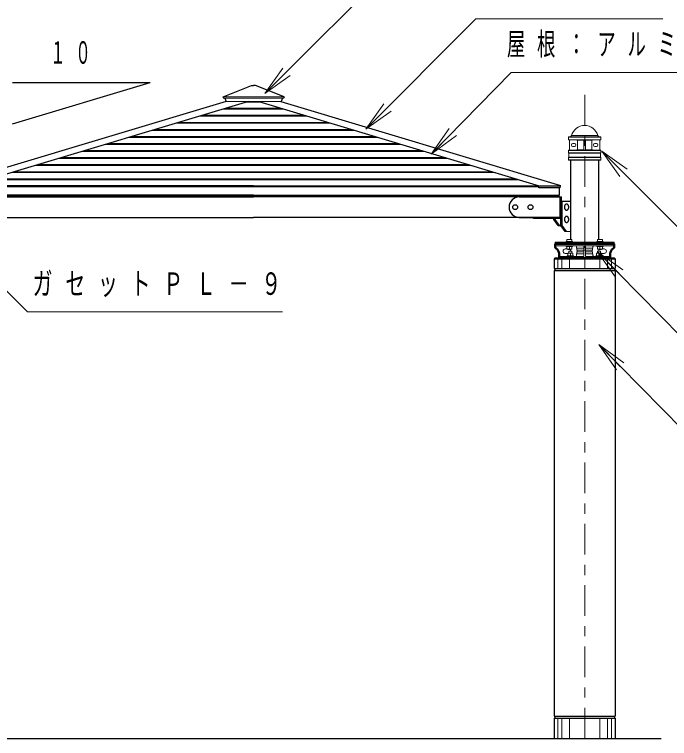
# Model space of a CAD drawing. Units: millimetres on the paper, scale 1:50. Extents: x -365 to 10, y -38 to 257.
# Drawn here: x -250.7 to -186.6, y 59 to 129.9 of the extents above; entities that cross this region are included whole.
import ezdxf

# ---------------------------------------------------------------- set-up
doc = ezdxf.new("R2010")
doc.units = ezdxf.units.MM
doc.linetypes.add('USER2', pattern=[6, 3, -1, 1, -1])
doc.layers.add('LY_1', color=7, linetype='Continuous', lineweight=13)
doc.styles.add('ＭＳ ゴシック', font='')
doc.styles.get('ＭＳ ゴシック').set_extended_font_data('MS Gothic')

msp = doc.modelspace()

# ---------------------------------------------------------------- linework, layer by layer
at = {"layer": 'LY_1'}
for p, q in [((-226.191, 122.131), (-224.423, 124.606)), ((-226.191, 122.131), (-224.07, 124.252)), ((-223.716, 123.899), (-226.191, 122.131)), ((-216.317, 118.659), (-214.549, 121.133)), ((-216.317, 118.659), (-214.196, 120.78)), ((-213.842, 120.426), (-216.317, 118.659)), ((-209.904, 116.22), (-208.164, 118.715)), ((-209.904, 116.22), (-207.806, 118.365)), ((-207.449, 118.015), (-209.904, 116.22)), ((-196.471, 117.882), (-196.451, 117.902)), ((-196.471, 117.882), (-193.311, 117.882)), ((-196.471, 117.882), (-196.471, 117.622)), ((-196.471, 117.622), (-196.451, 117.602)), ((-196.471, 117.622), (-193.311, 117.622)), ((-196.451, 117.902), (-193.331, 117.902)), ((-196.289, 117.902), (-196.171, 118.02)), ((-196.171, 118.02), (-193.611, 118.02)), ((-193.493, 117.902), (-193.611, 118.02)), ((-193.331, 117.902), (-193.311, 117.882)), ((-193.331, 117.602), (-193.311, 117.622)), ((-193.311, 117.882), (-193.311, 117.622)), ((-196.451, 117.602), (-193.331, 117.602)), ((-196.451, 117.602), (-195.629, 117.566)), ((-196.391, 117.597), (-196.391, 116.606)), ((-196.041, 117.252), (-195.901, 117.252)), ((-196.041, 116.952), (-195.901, 116.952)), ((-195.591, 117.564), (-194.961, 117.564)), ((-195.591, 117.526), (-195.591, 116.677)), ((-194.961, 117.562), (-194.961, 116.642)), ((-194.191, 117.564), (-194.821, 117.564)), ((-194.821, 117.562), (-194.821, 116.642)), ((-194.191, 117.526), (-194.191, 116.677)), ((-193.331, 117.602), (-194.153, 117.566)), ((-193.741, 117.252), (-193.881, 117.252)), ((-193.741, 116.952), (-193.881, 116.952)), ((-193.391, 117.597), (-193.391, 116.606)), ((-196.431, 116.602), (-196.471, 116.562)), ((-196.471, 116.562), (-196.471, 116.322)), ((-196.471, 116.562), (-193.311, 116.562)), ((-196.471, 116.322), (-196.451, 116.302)), ((-196.471, 116.322), (-193.311, 116.322)), ((-196.451, 116.302), (-196.451, 115.902)), ((-196.451, 116.302), (-193.331, 116.302)), ((-196.431, 116.602), (-195.629, 116.637)), ((-196.431, 116.602), (-193.351, 116.602)), ((-195.591, 116.638), (-194.961, 116.638)), ((-194.191, 116.638), (-194.821, 116.638)), ((-193.351, 116.602), (-194.153, 116.637)), ((-193.351, 116.602), (-193.311, 116.562)), ((-193.311, 116.322), (-193.331, 116.302)), ((-193.331, 116.302), (-193.331, 115.902)), ((-193.311, 116.562), (-193.311, 116.322)), ((-191.455, 114.027), (-193.222, 116.502)), ((-193.222, 116.502), (-190.747, 114.734)), ((-193.222, 116.502), (-191.101, 114.381)), ((-196.451, 115.902), (-196.471, 115.882)), ((-196.471, 115.882), (-196.471, 115.642)), ((-196.471, 115.882), (-193.311, 115.882)), ((-196.471, 115.642), (-196.431, 115.602)), ((-196.471, 115.642), (-193.311, 115.642)), ((-196.451, 115.902), (-193.331, 115.902)), ((-196.431, 115.602), (-193.351, 115.602)), ((-193.311, 115.642), (-193.351, 115.602)), ((-193.331, 115.902), (-193.311, 115.882)), ((-193.311, 115.882), (-193.311, 115.642)), ((-196.788, 108.62), (-196.289, 108.62)), ((-196.151, 107.864), (-196.631, 107.864)), ((-196.631, 107.864), (-196.631, 107.664)), ((-196.151, 107.864), (-196.151, 107.664)), ((-193.631, 107.864), (-193.631, 107.664)), ((-193.151, 107.864), (-193.631, 107.864)), ((-193.151, 107.864), (-193.151, 107.664)), ((-191.991, 107.6), (-197.791, 107.6)), ((-197.791, 107.6), (-197.791, 107.419)), ((-197.791, 107.239), (-194.981, 107.239)), ((-196.691, 107.664), (-196.691, 107.6)), ((-196.091, 107.664), (-196.691, 107.664)), ((-196.691, 107.175), (-196.691, 107.239)), ((-196.691, 107.175), (-196.091, 107.175)), ((-196.631, 106.915), (-196.631, 107.175)), ((-196.391, 106.915), (-196.391, 107.175)), ((-196.151, 106.915), (-196.151, 107.175)), ((-196.091, 107.664), (-196.091, 107.6)), ((-196.091, 107.175), (-196.091, 107.239)), ((-195.691, 107.139), (-195.691, 107.019)), ((-195.651, 106.999), (-195.691, 107.019)), ((-194.981, 106.999), (-195.651, 106.999)), ((-195.651, 106.999), (-195.651, 106.819)), ((-194.981, 107.239), (-194.981, 106.199)), ((-194.801, 107.239), (-194.801, 106.199)), ((-191.991, 107.239), (-194.801, 107.239)), ((-194.801, 106.999), (-194.131, 106.999)), ((-194.131, 106.999), (-194.091, 107.019)), ((-194.131, 106.999), (-194.131, 106.819)), ((-194.091, 107.139), (-194.091, 107.019)), ((-193.691, 107.664), (-193.691, 107.6)), ((-193.091, 107.664), (-193.691, 107.664)), ((-193.691, 107.175), (-193.691, 107.239)), ((-193.091, 107.175), (-193.691, 107.175)), ((-193.631, 106.915), (-193.631, 107.175)), ((-193.391, 106.915), (-193.391, 107.175)), ((-193.151, 106.915), (-193.151, 107.175)), ((-193.091, 107.664), (-193.091, 107.6)), ((-193.091, 107.175), (-193.091, 107.239)), ((-191.991, 107.6), (-191.991, 107.419)), ((-196.791, 106.939), (-196.631, 106.939)), ((-196.791, 106.499), (-196.531, 106.499)), ((-196.631, 106.915), (-196.151, 106.915)), ((-196.551, 106.863), (-196.551, 106.915)), ((-196.551, 106.863), (-196.231, 106.863)), ((-196.531, 106.523), (-196.051, 106.523)), ((-196.531, 106.523), (-196.531, 106.263)), ((-196.131, 106.719), (-196.451, 106.719)), ((-196.451, 106.719), (-196.451, 106.523)), ((-196.291, 106.523), (-196.291, 106.263)), ((-196.231, 106.863), (-196.231, 106.915)), ((-196.131, 106.719), (-196.131, 106.523)), ((-196.051, 106.523), (-196.051, 106.263)), ((-195.691, 106.419), (-195.651, 106.439)), ((-195.691, 106.419), (-195.691, 106.299)), ((-195.611, 106.799), (-195.651, 106.819)), ((-195.651, 106.619), (-195.611, 106.639)), ((-195.651, 106.619), (-195.651, 106.439)), ((-194.981, 106.439), (-195.651, 106.439)), ((-194.981, 106.799), (-195.611, 106.799)), ((-195.611, 106.799), (-195.611, 106.639)), ((-194.981, 106.639), (-195.611, 106.639)), ((-194.841, 106.799), (-194.941, 106.799)), ((-194.801, 106.799), (-194.171, 106.799)), ((-194.801, 106.639), (-194.171, 106.639)), ((-194.801, 106.439), (-194.131, 106.439)), ((-194.171, 106.799), (-194.131, 106.819)), ((-194.171, 106.799), (-194.171, 106.639)), ((-194.131, 106.619), (-194.171, 106.639)), ((-194.131, 106.619), (-194.131, 106.439)), ((-194.091, 106.419), (-194.131, 106.439)), ((-194.091, 106.419), (-194.091, 106.299)), ((-193.251, 106.523), (-193.731, 106.523)), ((-193.731, 106.523), (-193.731, 106.263)), ((-193.651, 106.719), (-193.651, 106.523)), ((-193.331, 106.719), (-193.651, 106.719)), ((-193.151, 106.915), (-193.631, 106.915)), ((-191.88, 104.172), (-193.627, 106.661)), ((-193.627, 106.661), (-191.167, 104.873)), ((-193.627, 106.661), (-191.523, 104.522)), ((-193.551, 106.863), (-193.551, 106.915)), ((-193.231, 106.863), (-193.551, 106.863)), ((-193.491, 106.523), (-193.491, 106.263)), ((-193.331, 106.719), (-193.331, 106.523)), ((-193.251, 106.523), (-193.251, 106.263)), ((-192.991, 106.499), (-193.251, 106.499)), ((-193.231, 106.863), (-193.231, 106.915)), ((-192.991, 106.939), (-193.151, 106.939)), ((-197.516, 105.92), (-197.516, 105.019)), ((-197.391, 106.199), (-194.981, 106.199)), ((-197.141, 105.92), (-197.141, 105.019)), ((-196.591, 106.263), (-195.991, 106.263)), ((-196.591, 106.263), (-196.591, 106.199)), ((-196.391, 105.92), (-196.391, 105.019)), ((-195.991, 106.263), (-195.991, 106.199)), ((-194.891, 105.92), (-194.891, 105.019)), ((-192.391, 106.199), (-194.801, 106.199)), ((-193.791, 106.263), (-193.791, 106.199)), ((-193.791, 106.263), (-193.191, 106.263)), ((-193.391, 105.92), (-193.391, 105.019)), ((-193.191, 106.263), (-193.191, 106.199)), ((-192.641, 105.92), (-192.641, 105.019)), ((-192.266, 105.92), (-192.266, 105.019)), ((-191.763, 95.083), (-193.51, 97.572)), ((-193.51, 97.572), (-191.05, 95.784)), ((-193.51, 97.572), (-191.406, 95.433)), ((-197.516, 61.02), (-197.516, 59.02)), ((-197.141, 61.02), (-197.141, 59.02)), ((-196.391, 61.02), (-196.391, 59.02)), ((-194.891, 61.02), (-194.891, 59.02)), ((-193.391, 61.02), (-193.391, 59.02)), ((-192.641, 61.02), (-192.641, 59.02)), ((-192.266, 61.02), (-192.266, 59.02))]:
    msp.add_line(p, q, dxfattribs=at)
at = {"layer": 'LY_1', "lineweight": 25}
for p, q in [((-250.898, 123.218), (-237.418, 123.218)), ((-250.898, 119.173), (-237.418, 123.217)), ((-196.289, 115.602), (-196.289, 107.864)), ((-193.493, 107.864), (-193.493, 115.602)), ((-197.351, 112.189), (-197.351, 112.901)), ((-227.291, 112.189), (-257.231, 112.189)), ((-227.291, 112.189), (-197.351, 112.189)), ((-197.213, 109.22), (-197.213, 111.62)), ((-197.086, 109.22), (-197.086, 111.62)), ((-197.906, 109.82), (-197.906, 110.02)), ((-197.779, 109.82), (-197.779, 110.02)), ((-197.906, 109.82), (-197.779, 109.82)), ((-197.481, 109.22), (-197.906, 109.82)), ((-197.354, 109.22), (-197.779, 109.82)), ((-197.481, 109.22), (-197.086, 109.22)), ((-196.788, 108.62), (-197.213, 109.22)), ((-196.661, 108.62), (-197.086, 109.22)), ((-330.409, 59.02), (-187.398, 59.02))]:
    msp.add_line(p, q, dxfattribs=at)
at = {"layer": 'LY_1', "color": 2, "lineweight": 25}
for p, q in [((-230.272, 121.812), (-227.489, 122.919)), ((-227.489, 122.919), (-227.291, 122.919)), ((-227.092, 122.919), (-227.291, 122.919)), ((-224.309, 121.812), (-227.092, 122.919)), ((-230.283, 121.786), (-230.254, 121.712)), ((-230.12, 121.699), (-229.984, 121.359)), ((-224.462, 121.699), (-224.597, 121.359)), ((-224.298, 121.786), (-224.328, 121.712)), ((-197.291, 111.62), (-196.289, 111.62))]:
    msp.add_line(p, q, dxfattribs=at)
at = {"layer": 'LY_1', "linetype": 'USER2'}
msp.add_line((-194.891, 59.02), (-194.891, 122.244), dxfattribs=at)
at = {"layer": 'LY_1', "color": 131, "lineweight": 25}
for p, q in [((-229.962, 121.346), (-257.315, 113.14)), ((-227.796, 121.346), (-255.252, 113.109)), ((-226.785, 121.346), (-199.33, 113.109)), ((-224.62, 121.346), (-197.267, 113.14)), ((-199.392, 112.901), (-199.33, 113.109)), ((-197.305, 112.901), (-199.392, 112.901)), ((-197.305, 112.901), (-197.245, 113.1)), ((-257.211, 112.02), (-227.291, 112.02)), ((-227.291, 112.084), (-257.191, 112.084)), ((-227.291, 112.084), (-197.391, 112.084)), ((-197.371, 112.02), (-227.291, 112.02)), ((-198.327, 112.189), (-198.327, 112.14)), ((-197.471, 112.02), (-198.311, 112.02)), ((-198.271, 112.02), (-197.391, 112.02)), ((-197.391, 112.02), (-197.391, 112.084)), ((-197.291, 110.1), (-197.291, 111.94)), ((-197.291, 110.02), (-197.291, 111.62)), ((-257.211, 110.02), (-227.291, 110.02)), ((-197.371, 110.02), (-227.291, 110.02)), ((-197.906, 110.02), (-197.291, 110.02))]:
    msp.add_line(p, q, dxfattribs=at)
at = {"layer": 'LY_1', "color": 2}
for p, q in [((-230.281, 121.805), (-227.291, 121.805)), ((-230.235, 121.699), (-227.291, 121.699)), ((-229.966, 121.346), (-227.291, 121.346)), ((-224.3, 121.805), (-227.291, 121.805)), ((-224.346, 121.699), (-227.291, 121.699)), ((-224.616, 121.346), (-227.291, 121.346))]:
    msp.add_line(p, q, dxfattribs=at)
at = {"layer": 'LY_1', "color": 12}
for p, q in [((-227.981, 121.291), (-227.291, 121.291)), ((-226.601, 121.291), (-227.291, 121.291)), ((-230.279, 120.601), (-227.291, 120.601)), ((-229.965, 120.695), (-227.291, 120.695)), ((-224.617, 120.695), (-227.291, 120.695)), ((-224.302, 120.601), (-227.291, 120.601)), ((-232.578, 119.911), (-227.291, 119.911)), ((-232.264, 120.006), (-227.291, 120.006)), ((-222.318, 120.006), (-227.291, 120.006)), ((-222.003, 119.911), (-227.291, 119.911)), ((-234.877, 119.222), (-227.291, 119.222)), ((-234.563, 119.316), (-227.291, 119.316)), ((-220.019, 119.316), (-227.291, 119.316)), ((-219.705, 119.222), (-227.291, 119.222)), ((-237.176, 118.532), (-227.291, 118.532)), ((-236.861, 118.626), (-227.291, 118.626)), ((-217.72, 118.626), (-227.291, 118.626)), ((-217.406, 118.532), (-227.291, 118.532)), ((-239.475, 117.843), (-227.291, 117.843)), ((-239.16, 117.937), (-227.291, 117.937)), ((-215.421, 117.937), (-227.291, 117.937)), ((-215.107, 117.843), (-227.291, 117.843)), ((-241.773, 117.153), (-227.291, 117.153)), ((-241.459, 117.247), (-227.291, 117.247)), ((-213.123, 117.247), (-227.291, 117.247)), ((-212.808, 117.153), (-227.291, 117.153)), ((-244.072, 116.463), (-227.291, 116.463)), ((-243.758, 116.558), (-227.291, 116.558)), ((-210.824, 116.558), (-227.291, 116.558)), ((-210.509, 116.463), (-227.291, 116.463)), ((-246.371, 115.774), (-227.291, 115.774)), ((-246.057, 115.868), (-227.291, 115.868)), ((-208.525, 115.868), (-227.291, 115.868)), ((-208.211, 115.774), (-227.291, 115.774)), ((-248.67, 115.084), (-227.291, 115.084)), ((-248.355, 115.178), (-227.291, 115.178)), ((-206.226, 115.178), (-227.291, 115.178)), ((-205.912, 115.084), (-227.291, 115.084)), ((-250.968, 114.394), (-227.291, 114.394)), ((-250.654, 114.489), (-227.291, 114.489)), ((-203.927, 114.489), (-227.291, 114.489)), ((-203.613, 114.394), (-227.291, 114.394)), ((-253.267, 113.705), (-227.291, 113.705)), ((-252.953, 113.799), (-227.291, 113.799)), ((-201.629, 113.799), (-227.291, 113.799)), ((-201.314, 113.705), (-227.291, 113.705))]:
    msp.add_line(p, q, dxfattribs=at)
at = {"layer": 'LY_1', "color": 4, "lineweight": 25}
for p, q in [((-227.291, 113.109), (-257.291, 113.109)), ((-227.291, 113.109), (-197.291, 113.109)), ((-197.806, 106.02), (-197.891, 105.92)), ((-191.891, 105.92), (-197.891, 105.92)), ((-197.891, 105.919), (-197.891, 105.019)), ((-191.977, 106.019), (-197.805, 106.019)), ((-191.976, 106.021), (-191.89, 105.921)), ((-191.891, 105.919), (-191.891, 105.019)), ((-197.891, 105.019), (-191.891, 105.019)), ((-197.805, 105.019), (-197.805, 104.819)), ((-191.976, 105.019), (-191.976, 104.819)), ((-197.891, 104.819), (-197.891, 61.22)), ((-197.891, 104.819), (-191.891, 104.819)), ((-191.891, 104.819), (-191.891, 61.22)), ((-197.891, 61.22), (-191.891, 61.22)), ((-197.891, 61.02), (-197.891, 59.02)), ((-197.891, 61.02), (-191.891, 61.02)), ((-197.805, 61.22), (-197.805, 61.02)), ((-191.976, 61.22), (-191.976, 61.02)), ((-191.891, 61.02), (-191.891, 59.02))]:
    msp.add_line(p, q, dxfattribs=at)
at = {"layer": 'LY_1', "color": 4}
for p in [(-255.223, 113.015), (-199.358, 113.015)]:
    msp.add_line(p, (-227.291, 113.015), dxfattribs=at)
at = {"layer": 'LY_1', "color": 40, "lineweight": 25}
for p, q in [((-201.291, 112.02), (-197.171, 112.02)), ((-197.171, 109.9), (-197.171, 112.02)), ((-201.291, 110.02), (-197.171, 110.02)), ((-199.891, 109.9), (-199.891, 110.02)), ((-197.171, 109.9), (-199.891, 109.9))]:
    msp.add_line(p, q, dxfattribs=at)
at = {"layer": 'LY_1', "color": 140, "lineweight": 50}
for p, q in [((-197.791, 107.419), (-197.791, 107.136)), ((-197.791, 107.419), (-191.991, 107.419)), ((-191.991, 107.419), (-191.991, 107.136)), ((-197.391, 106.479), (-197.391, 106.019)), ((-192.391, 106.479), (-192.391, 106.019)), ((-197.391, 106.019), (-192.391, 106.019))]:
    msp.add_line(p, q, dxfattribs=at)
at = {"layer": 'LY_1'}
for points in [[(-226.191, 122.131), (-213.178, 135.144), (-188.954, 135.144)], [(-216.317, 118.659), (-205.537, 129.439), (-187.252, 129.439)], [(-209.904, 116.22), (-202.088, 124.212), (-175.088, 124.212)], [(-193.222, 116.502), (-185.452, 108.732), (-158.452, 108.732)], [(-258.009, 109.369), (-249.415, 100.774), (-224.46, 100.774)], [(-193.627, 106.661), (-185.412, 98.308), (-158.412, 98.308)], [(-193.51, 97.572), (-185.295, 89.22), (-158.295, 89.22)]]:
    msp.add_lwpolyline(points, dxfattribs=at)
at = {"layer": 'LY_1', "lineweight": 25}
for points in [[(-196.661, 111.32), (-196.68, 111.318), (-196.698, 111.315), (-196.716, 111.309), (-196.734, 111.301), (-196.751, 111.291), (-196.767, 111.279), (-196.783, 111.265), (-196.798, 111.249), (-196.811, 111.232), (-196.824, 111.212), (-196.835, 111.192), (-196.845, 111.17), (-196.854, 111.146), (-196.861, 111.122), (-196.866, 111.097), (-196.87, 111.072), (-196.873, 111.046), (-196.873, 111.02), (-196.873, 110.993), (-196.87, 110.967), (-196.866, 110.942), (-196.861, 110.917), (-196.854, 110.893), (-196.845, 110.87), (-196.835, 110.847), (-196.824, 110.827), (-196.811, 110.807), (-196.798, 110.79), (-196.783, 110.774), (-196.767, 110.76), (-196.751, 110.748), (-196.734, 110.738), (-196.716, 110.73), (-196.698, 110.724), (-196.68, 110.721), (-196.661, 110.72), (-196.643, 110.721), (-196.624, 110.724), (-196.606, 110.73), (-196.589, 110.738), (-196.572, 110.748), (-196.555, 110.76), (-196.54, 110.774), (-196.525, 110.79), (-196.511, 110.807), (-196.499, 110.827), (-196.488, 110.847), (-196.478, 110.87), (-196.469, 110.893), (-196.462, 110.917), (-196.456, 110.942), (-196.452, 110.967), (-196.45, 110.993), (-196.449, 111.02), (-196.45, 111.046), (-196.452, 111.072), (-196.456, 111.097), (-196.462, 111.122), (-196.469, 111.146), (-196.478, 111.17), (-196.488, 111.192), (-196.499, 111.212), (-196.511, 111.232), (-196.525, 111.249), (-196.54, 111.265), (-196.555, 111.279), (-196.572, 111.291), (-196.589, 111.301), (-196.606, 111.309), (-196.624, 111.315), (-196.643, 111.318)], [(-196.661, 110.12), (-196.68, 110.118), (-196.698, 110.115), (-196.716, 110.109), (-196.734, 110.101), (-196.751, 110.091), (-196.767, 110.079), (-196.783, 110.065), (-196.798, 110.049), (-196.811, 110.032), (-196.824, 110.012), (-196.835, 109.992), (-196.845, 109.97), (-196.854, 109.946), (-196.861, 109.922), (-196.866, 109.897), (-196.87, 109.872), (-196.873, 109.846), (-196.873, 109.82), (-196.873, 109.793), (-196.87, 109.767), (-196.866, 109.742), (-196.861, 109.717), (-196.854, 109.693), (-196.845, 109.67), (-196.835, 109.647), (-196.824, 109.627), (-196.811, 109.607), (-196.798, 109.59), (-196.783, 109.574), (-196.767, 109.56), (-196.751, 109.548), (-196.734, 109.538), (-196.716, 109.53), (-196.698, 109.524), (-196.68, 109.521), (-196.661, 109.52), (-196.643, 109.521), (-196.624, 109.524), (-196.606, 109.53), (-196.589, 109.538), (-196.572, 109.548), (-196.555, 109.56), (-196.54, 109.574), (-196.525, 109.59), (-196.511, 109.607), (-196.499, 109.627), (-196.488, 109.647), (-196.478, 109.67), (-196.469, 109.693), (-196.462, 109.717), (-196.456, 109.742), (-196.452, 109.767), (-196.45, 109.793), (-196.449, 109.82), (-196.45, 109.846), (-196.452, 109.872), (-196.456, 109.897), (-196.462, 109.922), (-196.469, 109.946), (-196.478, 109.97), (-196.488, 109.992), (-196.499, 110.012), (-196.511, 110.032), (-196.525, 110.049), (-196.54, 110.065), (-196.555, 110.079), (-196.572, 110.091), (-196.589, 110.101), (-196.606, 110.109), (-196.624, 110.115), (-196.643, 110.118)]]:
    msp.add_lwpolyline(points, close=True, dxfattribs=at)
at = {"layer": 'LY_1', "color": 40, "lineweight": 25}
for centre in [(-201.691, 111.02), (-200.191, 111.02)]:
    msp.add_circle(centre, 0.24, dxfattribs=at)
at = {"layer": 'LY_1', "color": 2, "lineweight": 25}
for centre, start, end in [((-230.265, 121.793), 111.7, 201.7), ((-230.235, 121.719), 201.7, 270), ((-229.966, 121.366), 196.7, 270), ((-224.616, 121.366), 270, 343.3), ((-224.346, 121.719), 270, 338.3), ((-224.317, 121.793), 338.3, 68.3)]:
    msp.add_arc(centre, 0.02, start, end, dxfattribs=at)
at = {"layer": 'LY_1'}
for centre, radius, start, end in [((-194.891, 117.7), 1.319, 14.00253, 165.99746), ((-196.041, 117.102), 0.15, 90, 270), ((-195.901, 117.102), 0.15, 270, 90), ((-195.631, 117.526), 0.04, 0, 87.5), ((-195.001, 117.562), 0.04, 0, 90), ((-194.781, 117.562), 0.04, 90, 180), ((-194.151, 117.526), 0.04, 92.5, 180), ((-193.881, 117.102), 0.15, 90, 270), ((-193.741, 117.102), 0.15, 270, 90), ((-195.631, 116.677), 0.04, 272.5, 0), ((-195.001, 116.642), 0.04, 270, 0), ((-194.781, 116.642), 0.04, 180, 270), ((-194.151, 116.677), 0.04, 180, 267.5), ((-195.791, 107.139), 0.1, 0, 90), ((-193.991, 107.139), 0.1, 89.99999, 180), ((-196.791, 106.719), 0.22, 90.00001, 267.3386), ((-196.491, 106.719), 0.22, 0.00016, 40.88696), ((-195.791, 106.299), 0.1, 270, 0), ((-193.991, 106.299), 0.1, 179.99999, 270), ((-193.291, 106.719), 0.22, 139.11303, 179.99984), ((-192.991, 106.719), 0.22, 270, 90)]:
    msp.add_arc(centre, radius, start, end, dxfattribs=at)
at = {"layer": 'LY_1', "color": 131, "lineweight": 25}
for centre, radius, start, end in [((-197.276, 113.109), 0.032, 343.30076, 73.30076), ((-198.271, 112.14), 0.056, 180, 270), ((-197.371, 111.94), 0.08, 0, 90), ((-197.371, 110.1), 0.08, 270, 0)]:
    msp.add_arc(centre, radius, start, end, dxfattribs=at)
at = {"layer": 'LY_1', "color": 40, "lineweight": 25}
msp.add_arc((-201.291, 111.02), 1, 90, 270, dxfattribs=at)
at = {"layer": 'LY_1', "color": 140, "lineweight": 50}
for centre, radius, start, end in [((-197.591, 107.136), 0.2, 180, 242.74229), ((-192.191, 107.136), 0.2, 297.25771, 0), ((-197.929, 106.479), 0.538, 0, 62.74229), ((-191.853, 106.479), 0.538, 117.25771, 179.99999)]:
    msp.add_arc(centre, radius, start, end, dxfattribs=at)

# ---------------------------------------------------------------- texts
at = {"layer": 'LY_1', "char_height": 2.199, "style": 'ＭＳ ゴシック'}
for s, insert, attachment_point in [('\\T1.64;\\W0.6;屋根：アルミ押出材', (-202.505, 126.862), 4), ('\\T1.64;\\W0.5;１０', (-244.73, 126.137), 5), ('\\T1.64;\\W0.65;ガセットＰＬ－９', (-248.914, 103.424), 4)]:
    msp.add_mtext(s, dxfattribs=dict(at, insert=insert, attachment_point=attachment_point))

doc.saveas('drawing.dxf')
